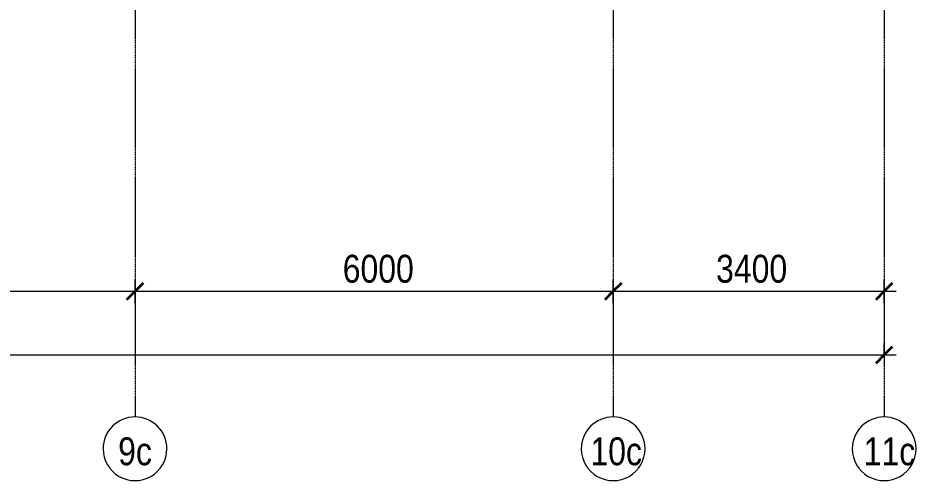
# Model space of a CAD drawing. Header units: metres. Extents: x -93142 to 227756, y -64772 to 286334.
# Drawn here: x 76594 to 87863, y -64772 to -58943 of the extents above; entities that cross this region are included whole.
import ezdxf

# ---------------------------------------------------------------- set-up
doc = ezdxf.new("R2010")
doc.units = ezdxf.units.M
doc.linetypes.add('ADSK_Линия сетки', pattern=[21, 12, -3, 3, -3])
for name, color, linetype, lineweight in [('A-ANNO-DIMS', 7, 'Continuous', 9), ('A-ANNO-DIMS-100', 7, 'Continuous', 9), ('S-GRID', 7, 'Continuous', 9), ('S-GRID-IDEN', 7, 'Continuous', 9)]:
    doc.layers.add(name, color=color, linetype=linetype, lineweight=lineweight)
doc.styles.add('GOST Common_I', font='ARIALN.TTF', dxfattribs={"height": 350})
doc.dimstyles.new('ADSK_Основной_3_5', dxfattribs={"dimscale": 304.8, "dimtxt": 352.000249, "dimasz": 0.695866, "dimexe": 0.492126, "dimexo": 0.984252, "dimgap": 0, "dimtad": 1, "dimdec": 3, "dimrnd": 0.001, "dimdsep": 46, "dimtxsty": 'GOST Common_I', "dimblk1": 'OBLIQUE', "dimblk2": 'OBLIQUE', "dimsah": 1, "dimcen": 0.09, "dimdle": 0.492126, "dimazin": 0, "dimtfac": 1, "dimtdec": 4, "dimtix": 1, "dimtmove": 0, "dimatfit": 3, "dimfxl": 1, "dimtvp": 1, "dimtolj": 1, "dimtzin": 0, "dimarcsym": 2})

# ---------------------------------------------------------------- blocks, each defined once
blk = doc.blocks.new('Ось сетки - D8-1256827-Цокольный этаж')
at = {"layer": 'S-GRID-IDEN'}
for start, end in [(360, 180), (180, 360)]:
    blk.add_arc((0, 0), 4, start, end, dxfattribs=at)
blk = doc.blocks.new('DIMBLOCK8-Цокольный этаж')
at = {"layer": 'A-ANNO-DIMS-100', "transparency": 16777216}
for p, q in [((72063, -62526), (72063, -62226)), ((78063, -62526), (78063, -62226)), ((72063, -62376), (78063, -62376)), ((72063, -62376), (72063, -62526)), ((78063, -62376), (78063, -62526))]:
    blk.add_line(p, q, dxfattribs=at)
at = {"layer": 'A-ANNO-DIMS-100', "lineweight": 35, "transparency": 16777216}
for p, q in [((72063, -62376), (72169, -62270)), ((78063, -62376), (78169, -62270)), ((72063, -62376), (71957, -62482)), ((78063, -62376), (77957, -62482))]:
    blk.add_line(p, q, dxfattribs=at)
at = {"layer": 'A-ANNO-DIMS-100', "color": 0, "transparency": 16777216, "insert": (74669, -61918), "char_height": 350, "width": 945.03, "attachment_point": 1, "line_spacing_factor": 1.022761, "style": 'GOST Common_I'}
blk.add_mtext('6000', dxfattribs=at)
blk = doc.blocks.new('_Oblique')
at = {"color": 0, "linetype": 'ByBlock', "lineweight": -2}
blk.add_line((-0.5, -0.5), (0.5, 0.5), dxfattribs=at)
blk = doc.blocks.new('DIMBLOCK9-Цокольный этаж')
at = {"layer": 'A-ANNO-DIMS-100', "transparency": 16777216}
for p, q in [((78063, -62526), (78063, -62226)), ((84063, -62526), (84063, -62226)), ((78063, -62376), (84063, -62376)), ((78063, -62376), (78063, -62526)), ((84063, -62376), (84063, -62526))]:
    blk.add_line(p, q, dxfattribs=at)
at = {"layer": 'A-ANNO-DIMS-100', "lineweight": 35, "transparency": 16777216}
for p, q in [((78063, -62376), (78169, -62270)), ((84063, -62376), (84169, -62270)), ((78063, -62376), (77957, -62482)), ((84063, -62376), (83957, -62482))]:
    blk.add_line(p, q, dxfattribs=at)
at = {"layer": 'A-ANNO-DIMS-100', "color": 0, "transparency": 16777216, "insert": (80669, -61918), "char_height": 350, "width": 945.03, "attachment_point": 1, "line_spacing_factor": 1.022761, "style": 'GOST Common_I'}
blk.add_mtext('6000', dxfattribs=at)
blk = doc.blocks.new('DIMBLOCK10-Цокольный этаж')
at = {"layer": 'A-ANNO-DIMS-100', "transparency": 16777216}
for p, q in [((84063, -62526), (84063, -62226)), ((87463, -62526), (87463, -62226)), ((84063, -62376), (87613, -62376)), ((84063, -62376), (84063, -62526)), ((87463, -62376), (87463, -62526))]:
    blk.add_line(p, q, dxfattribs=at)
at = {"layer": 'A-ANNO-DIMS-100', "lineweight": 35, "transparency": 16777216}
for p, q in [((84063, -62376), (84169, -62270)), ((87463, -62376), (87569, -62270)), ((84063, -62376), (83957, -62482)), ((87463, -62376), (87357, -62482))]:
    blk.add_line(p, q, dxfattribs=at)
at = {"layer": 'A-ANNO-DIMS-100', "color": 0, "transparency": 16777216, "insert": (85354, -61918), "char_height": 350, "width": 980.83, "attachment_point": 1, "line_spacing_factor": 1.022761, "style": 'GOST Common_I'}
blk.add_mtext('3400', dxfattribs=at)
blk = doc.blocks.new('DIMBLOCK15-Цокольный этаж')
at = {"layer": 'A-ANNO-DIMS-100', "transparency": 16777216}
for p, q in [((32663, -63032), (32663, -63326)), ((32663, -63176), (32663, -63032)), ((87463, -63032), (87463, -63326)), ((87463, -63176), (87463, -63032)), ((32513, -63176), (87613, -63176))]:
    blk.add_line(p, q, dxfattribs=at)
at = {"layer": 'A-ANNO-DIMS-100', "lineweight": 35, "transparency": 16777216}
for p, q in [((32663, -63176), (32769, -63070)), ((87463, -63176), (87569, -63070)), ((32663, -63176), (32557, -63282)), ((87463, -63176), (87357, -63282))]:
    blk.add_line(p, q, dxfattribs=at)
at = {"layer": 'A-ANNO-DIMS-100', "color": 0, "transparency": 16777216, "insert": (59556, -62718), "char_height": 350, "width": 1217.09, "attachment_point": 1, "line_spacing_factor": 1.022761, "style": 'GOST Common_I'}
blk.add_mtext('54800', dxfattribs=at)

msp = doc.modelspace()

# ---------------------------------------------------------------- linework, layer by layer
at = {"layer": 'S-GRID', "linetype": 'ADSK_Линия сетки'}
for p, q in [((78062.6532, -38095.4453), (78062.6532, -63954.6071)), ((84062.6532, -38095.4453), (84062.6532, -63954.6071)), ((87462.6532, -38095.4453), (87462.6532, -63954.6071))]:
    msp.add_line(p, q, dxfattribs=at)

# ---------------------------------------------------------------- block references
at = {"layer": 'S-GRID-IDEN', "xscale": 99.99999999999993, "yscale": 99.99999999999993, "zscale": 99.99999999999993, "rotation": 180}
for p in [(78062.6532, -64354.6071), (84062.6532, -64354.6071), (87462.6532, -64354.6071)]:
    msp.add_blockref('Ось сетки - D8-1256827-Цокольный этаж', p, dxfattribs=at)

# ---------------------------------------------------------------- texts
at = {"layer": 'S-GRID-IDEN', "char_height": 350, "attachment_point": 1, "style": 'GOST Common_I'}
for s, insert, width in [('9с', (77851.1192, -64210.7433), 461.772), ('10с', (83777.1192, -64210.7433), 641.35), ('11с', (87205.9192, -64210.7433), 570.8015)]:
    msp.add_mtext(s, dxfattribs=dict(at, insert=insert, width=width))

# ---------------------------------------------------------------- dimensions: what is measured, and where the dimension line sits
at = {"layer": 'A-ANNO-DIMS'}
for base, p1, p2, override, picture, middle in [((78062.6532, -62375.5615), (72062.6532, -62225.5842), (78062.6532, -62225.5842), {"dimpost": '<>', "dimfxl": 6000}, 'DIMBLOCK8-Цокольный этаж', (75062.6532, -62200.5615)), ((84062.6532, -62375.5615), (78062.6532, -62225.5842), (84062.6532, -62225.5842), {"dimpost": '<>', "dimfxl": 6000}, 'DIMBLOCK9-Цокольный этаж', (81062.6532, -62200.5615)), ((87462.6532, -62375.5615), (84062.6532, -62225.5842), (87462.6532, -62225.5842), {"dimpost": '<>', "dimfxl": 3400}, 'DIMBLOCK10-Цокольный этаж', (85762.6532, -62200.5615)), ((87462.6532, -63175.5615), (32662.6532, -62731.6636), (87462.6532, -62731.6636), {"dimpost": '<>', "dimfxl": 54800}, 'DIMBLOCK15-Цокольный этаж', (60062.6532, -63000.5615))]:
    dim = msp.add_linear_dim(base=base, p1=p1, p2=p2, dimstyle='ADSK_Основной_3_5', override=override, dxfattribs=at)
    dim.commit()
    dim.dimension.update_dxf_attribs({"geometry": picture, "text_midpoint": middle})

doc.saveas('drawing.dxf')
